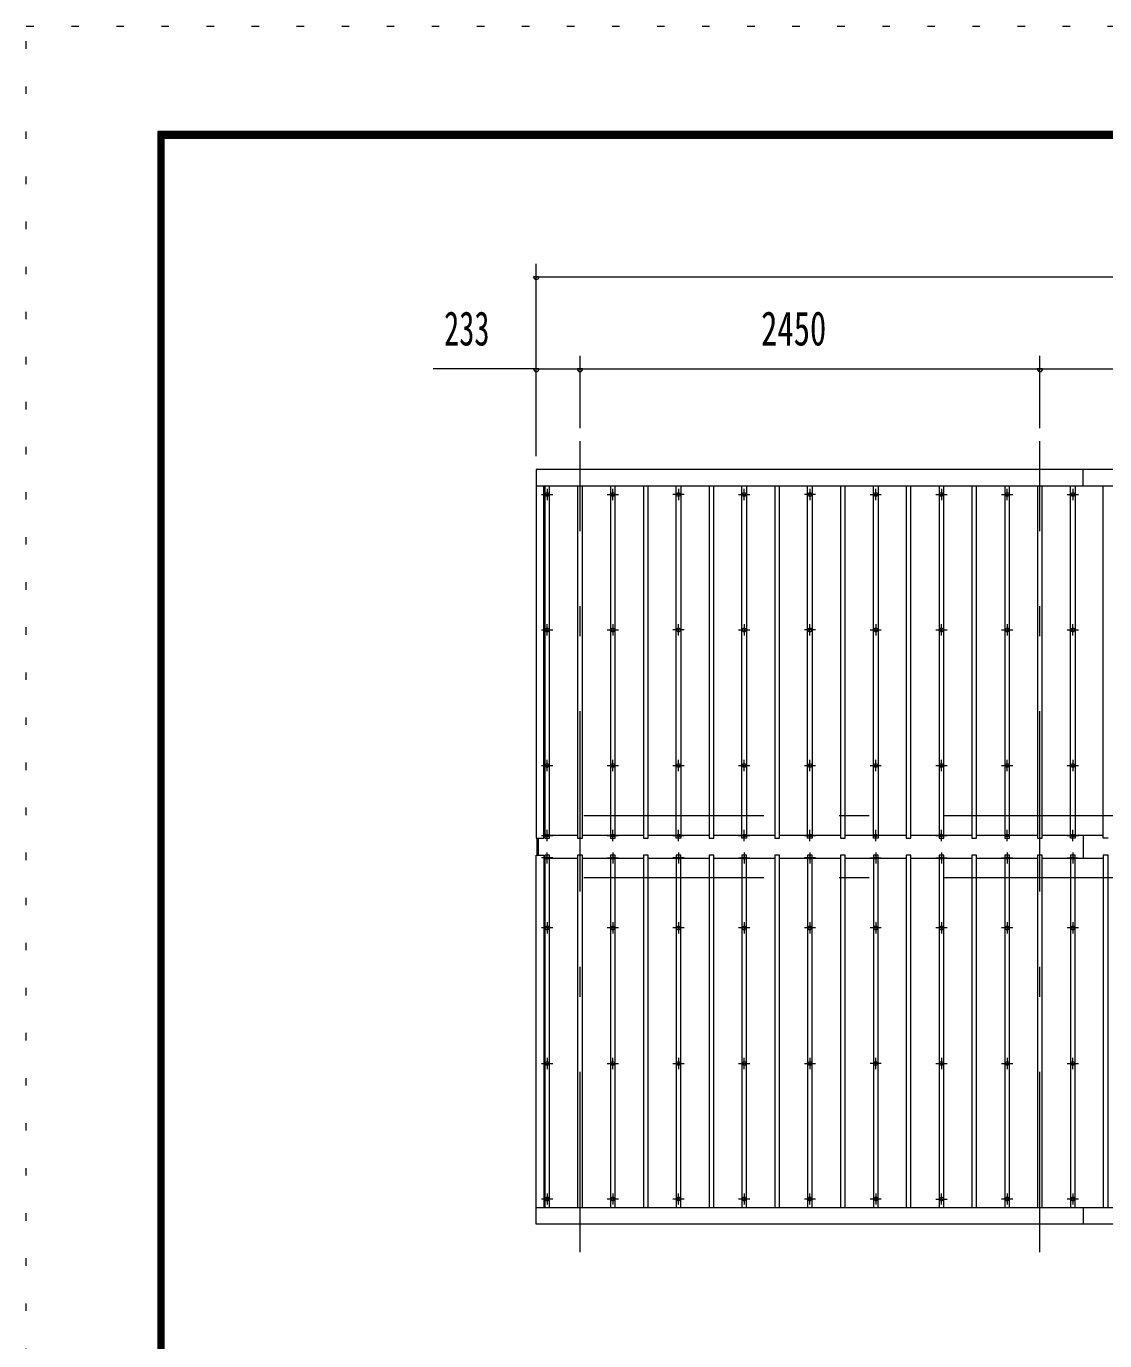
# Model space of a CAD drawing. Units: millimetres, scale not verified, with parts at other scales. Extents: x -34087 to 34090, y -14699 to 14701.
# Drawn here: x -7490 to -1746, y 7702 to 14701 of the extents above; entities that cross this region are included whole.
import ezdxf
from ezdxf.enums import TextEntityAlignment as Align

# ---------------------------------------------------------------- set-up
doc = ezdxf.new("R2010")
doc.units = ezdxf.units.MM
doc.header["$LTSCALE"] = 80
doc.linetypes.add('USER3', pattern=[24, 12, -5, 2, -5])
doc.linetypes.add('USER4', pattern=[3, 0.5, -2.5])
for name, color, linetype, lineweight in [('0-2_1-07BOLD', 7, 'Continuous', 18), ('0-3_1-27CENTER', 3, 'USER3', 18), ('0-4_1-47THIN', 4, 'Continuous', 18), ('0-5_1-57DIM', 3, 'Continuous', 18), ('0-C_F-F1PAPER', 5, 'Continuous', 18), ('0-D_F-E_J_ADD', 5, 'USER4', 18)]:
    doc.layers.add(name, color=color, linetype=linetype, lineweight=lineweight)
doc.styles.add('ＭＳ ゴシック', font='')
doc.styles.get('ＭＳ ゴシック').set_extended_font_data('MS Gothic')

msp = doc.modelspace()

# ---------------------------------------------------------------- linework, layer by layer
at = {"layer": '0-2_1-07BOLD'}
for p, q in [((-1860.95, 12253.91), (-1860.95, 12341.35)), ((-4773.95, 12253.91), (5892.05, 12253.91)), ((-4768.95, 10286.86), (-4768.95, 10377.83)), ((-4763.95, 10377.83), (-4763.95, 10286.86)), ((-1860.95, 10392.83), (-1860.95, 10271.86)), ((-4773.95, 8410.79), (5892.05, 8410.79)), ((-1860.95, 8410.79), (-1860.95, 8323.35))]:
    msp.add_line(p, q, dxfattribs=at)
for points in [[(5852.05, 12253.91), (5852.05, 10377.83), (5892.05, 10377.83), (5892.05, 12341.35), (-4773.95, 12341.35), (-4773.95, 10377.83)], [(-4773.95, 10377.83), (-4733.95, 10377.83), (-4733.95, 12253.91)], [(-4773.95, 8323.35), (-4773.95, 10286.86), (-4733.95, 10286.86), (-4733.95, 8410.79)], [(5852.05, 8410.79), (5852.05, 10286.86), (5892.05, 10286.86), (5892.05, 8323.35), (-4773.95, 8323.35)]]:
    msp.add_lwpolyline(points, dxfattribs=at)
for centre in [(-4715.95, 12208.17), (-4365.95, 12208.17), (-4015.95, 12208.17), (-3665.95, 12208.17), (-3315.95, 12208.17), (-2965.95, 12208.17), (-2615.95, 12208.17), (-2265.95, 12208.17), (-1915.95, 12208.17), (-4715.95, 11486.51), (-4365.95, 11486.51), (-4015.95, 11486.51), (-3665.95, 11486.51), (-3315.95, 11486.51), (-2965.95, 11486.51), (-2615.95, 11486.51), (-2265.95, 11486.51), (-1915.95, 11486.51), (-4715.95, 10764.85), (-4365.95, 10764.85), (-4015.95, 10764.85), (-3665.95, 10764.85), (-3315.95, 10764.85), (-2965.95, 10764.85), (-2615.95, 10764.85), (-2265.95, 10764.85), (-1915.95, 10764.85), (-4715.95, 9899.85), (-4365.95, 9899.85), (-4015.95, 9899.85), (-3665.95, 9899.85), (-3315.95, 9899.85), (-2965.95, 9899.85), (-2615.95, 9899.85), (-2265.95, 9899.85), (-1915.95, 9899.85), (-4715.95, 9178.19), (-4365.95, 9178.19), (-4015.95, 9178.19), (-3665.95, 9178.19), (-3315.95, 9178.19), (-2965.95, 9178.19), (-2615.95, 9178.19), (-2265.95, 9178.19), (-1915.95, 9178.19), (-4715.95, 8456.52), (-4365.95, 8456.52), (-4015.95, 8456.52), (-3665.95, 8456.52), (-3315.95, 8456.52), (-2965.95, 8456.52), (-2615.95, 8456.52), (-2265.95, 8456.52), (-1915.95, 8456.52)]:
    msp.add_circle(centre, 10, dxfattribs=at)
for centre, start, end in [((-4715.95, 10381.8), 46.3961, 133.6039), ((-4715.95, 10402.8), 226.39838, 313.60162), ((-4365.95, 10381.8), 46.3961, 133.6039), ((-4365.95, 10402.8), 226.39838, 313.60162), ((-4015.95, 10381.8), 46.3961, 133.6039), ((-4015.95, 10402.8), 226.39838, 313.60162), ((-3665.95, 10381.8), 46.3961, 133.6039), ((-3665.95, 10402.8), 226.39838, 313.60162), ((-3315.95, 10381.8), 46.3961, 133.6039), ((-3315.95, 10402.8), 226.39838, 313.60162), ((-2965.95, 10381.8), 46.3961, 133.6039), ((-2965.95, 10402.8), 226.39838, 313.60162), ((-2615.95, 10381.8), 46.3961, 133.6039), ((-2615.95, 10402.8), 226.39838, 313.60162), ((-2265.95, 10381.8), 46.3961, 133.6039), ((-2265.95, 10402.8), 226.39838, 313.60162), ((-1915.95, 10381.8), 46.3961, 133.6039), ((-1915.95, 10402.8), 226.39838, 313.60162), ((-4715.95, 10261.9), 46.39838, 133.60162), ((-4715.95, 10282.9), 226.3961, 313.6039), ((-4365.95, 10261.9), 46.39838, 133.60162), ((-4365.95, 10282.9), 226.3961, 313.6039), ((-4015.95, 10261.9), 46.39838, 133.60162), ((-4015.95, 10282.9), 226.3961, 313.6039), ((-3665.95, 10261.9), 46.39838, 133.60162), ((-3665.95, 10282.9), 226.3961, 313.6039), ((-3315.95, 10261.9), 46.39838, 133.60162), ((-3315.95, 10282.9), 226.3961, 313.6039), ((-2965.95, 10261.9), 46.39838, 133.60162), ((-2965.95, 10282.9), 226.3961, 313.6039), ((-2615.95, 10261.9), 46.39838, 133.60162), ((-2615.95, 10282.9), 226.3961, 313.6039), ((-2265.95, 10261.9), 46.39838, 133.60162), ((-2265.95, 10282.9), 226.3961, 313.6039), ((-1915.95, 10261.9), 46.39838, 133.60162), ((-1915.95, 10282.9), 226.3961, 313.6039)]:
    msp.add_arc(centre, 14.5, start, end, dxfattribs=at)
at = {"layer": '0-3_1-27CENTER'}
for p, q in [((-4540.95, 8173.34), (-4540.95, 12491.35)), ((-2090.95, 8173.34), (-2090.95, 12491.35)), ((-4745.95, 12208.17), (-4685.95, 12208.17)), ((-4715.95, 12238.17), (-4715.95, 12178.17)), ((-4395.95, 12208.17), (-4335.95, 12208.17)), ((-4365.95, 12178.17), (-4365.95, 12238.17)), ((-3985.95, 12208.17), (-4045.95, 12208.17)), ((-4015.95, 12238.17), (-4015.95, 12178.17)), ((-3695.95, 12208.17), (-3635.95, 12208.17)), ((-3665.95, 12178.17), (-3665.95, 12238.17)), ((-3285.95, 12208.17), (-3345.95, 12208.17)), ((-3315.95, 12238.17), (-3315.95, 12178.17)), ((-2995.95, 12208.17), (-2935.95, 12208.17)), ((-2965.95, 12178.17), (-2965.95, 12238.17)), ((-2645.95, 12208.17), (-2585.95, 12208.17)), ((-2615.95, 12238.17), (-2615.95, 12178.17)), ((-2295.95, 12208.17), (-2235.95, 12208.17)), ((-2265.95, 12178.17), (-2265.95, 12238.17)), ((-1945.95, 12208.17), (-1885.95, 12208.17)), ((-1915.95, 12238.17), (-1915.95, 12178.17)), ((-4745.95, 11486.51), (-4685.95, 11486.51)), ((-4715.95, 11456.51), (-4715.95, 11516.51)), ((-4395.95, 11486.51), (-4335.95, 11486.51)), ((-4365.95, 11516.51), (-4365.95, 11456.51)), ((-3985.95, 11486.51), (-4045.95, 11486.51)), ((-4015.95, 11456.51), (-4015.95, 11516.51)), ((-3695.95, 11486.51), (-3635.95, 11486.51)), ((-3665.95, 11516.51), (-3665.95, 11456.51)), ((-3285.95, 11486.51), (-3345.95, 11486.51)), ((-3315.95, 11456.51), (-3315.95, 11516.51)), ((-2995.95, 11486.51), (-2935.95, 11486.51)), ((-2965.95, 11516.51), (-2965.95, 11456.51)), ((-2645.95, 11486.51), (-2585.95, 11486.51)), ((-2615.95, 11456.51), (-2615.95, 11516.51)), ((-2295.95, 11486.51), (-2235.95, 11486.51)), ((-2265.95, 11516.51), (-2265.95, 11456.51)), ((-1945.95, 11486.51), (-1885.95, 11486.51)), ((-1915.95, 11456.51), (-1915.95, 11516.51)), ((-4715.95, 10734.85), (-4715.95, 10794.85)), ((-4365.95, 10734.85), (-4365.95, 10794.85)), ((-4015.95, 10734.85), (-4015.95, 10794.85)), ((-3665.95, 10734.85), (-3665.95, 10794.85)), ((-3315.95, 10734.85), (-3315.95, 10794.85)), ((-2965.95, 10734.85), (-2965.95, 10794.85)), ((-2615.95, 10734.85), (-2615.95, 10794.85)), ((-2265.95, 10734.85), (-2265.95, 10794.85)), ((-1915.95, 10794.85), (-1915.95, 10734.85)), ((-4745.95, 10764.85), (-4685.95, 10764.85)), ((-4395.95, 10764.85), (-4335.95, 10764.85)), ((-4045.95, 10764.85), (-3985.95, 10764.85)), ((-3695.95, 10764.85), (-3635.95, 10764.85)), ((-3345.95, 10764.85), (-3285.95, 10764.85)), ((-2995.95, 10764.85), (-2935.95, 10764.85)), ((-2645.95, 10764.85), (-2585.95, 10764.85)), ((-2295.95, 10764.85), (-2235.95, 10764.85)), ((-1945.95, 10764.85), (-1885.95, 10764.85)), ((6039.05, 10497.35), (-4920.95, 10497.35)), ((-4745.95, 10392.3), (-4685.95, 10392.3)), ((-4715.95, 10362.3), (-4715.95, 10422.3)), ((-4395.95, 10392.3), (-4335.95, 10392.3)), ((-4365.95, 10362.3), (-4365.95, 10422.3)), ((-4045.95, 10392.3), (-3985.95, 10392.3)), ((-4015.95, 10362.3), (-4015.95, 10422.3)), ((-3695.95, 10392.3), (-3635.95, 10392.3)), ((-3665.95, 10362.3), (-3665.95, 10422.3)), ((-3345.95, 10392.3), (-3285.95, 10392.3)), ((-3315.95, 10362.3), (-3315.95, 10422.3)), ((-2935.95, 10392.3), (-2995.95, 10392.3)), ((-2965.95, 10362.3), (-2965.95, 10422.3)), ((-2645.95, 10392.3), (-2585.95, 10392.3)), ((-2615.95, 10362.3), (-2615.95, 10422.3)), ((-2235.95, 10392.3), (-2295.95, 10392.3)), ((-2265.95, 10362.3), (-2265.95, 10422.3)), ((-1945.95, 10392.3), (-1885.95, 10392.3)), ((-1915.95, 10362.3), (-1915.95, 10422.3)), ((-4715.95, 10242.4), (-4715.95, 10302.39)), ((-4365.95, 10302.39), (-4365.95, 10242.4)), ((-4015.95, 10302.39), (-4015.95, 10242.4)), ((-3665.95, 10302.39), (-3665.95, 10242.4)), ((-3315.95, 10302.39), (-3315.95, 10242.4)), ((-2965.95, 10302.39), (-2965.95, 10242.4)), ((-2615.95, 10302.39), (-2615.95, 10242.4)), ((-2265.95, 10302.39), (-2265.95, 10242.4)), ((-1915.95, 10302.39), (-1915.95, 10242.4)), ((-4685.95, 10272.39), (-4745.95, 10272.39)), ((-4395.95, 10272.39), (-4335.95, 10272.39)), ((-3985.95, 10272.39), (-4045.95, 10272.39)), ((-3695.95, 10272.39), (-3635.95, 10272.39)), ((-3285.95, 10272.39), (-3345.95, 10272.39)), ((-2995.95, 10272.39), (-2935.95, 10272.39)), ((-2645.95, 10272.39), (-2585.95, 10272.39)), ((-2295.95, 10272.39), (-2235.95, 10272.39)), ((-1945.95, 10272.39), (-1885.95, 10272.39)), ((6039.05, 10167.35), (-4920.95, 10167.35)), ((-4685.95, 9899.85), (-4745.95, 9899.85)), ((-4715.95, 9929.84), (-4715.95, 9869.85)), ((-4335.95, 9899.85), (-4395.95, 9899.85)), ((-4365.95, 9929.84), (-4365.95, 9869.85)), ((-3985.95, 9899.85), (-4045.95, 9899.85)), ((-4015.95, 9929.84), (-4015.95, 9869.85)), ((-3635.95, 9899.85), (-3695.95, 9899.85)), ((-3665.95, 9929.84), (-3665.95, 9869.85)), ((-3285.95, 9899.85), (-3345.95, 9899.85)), ((-3315.95, 9929.84), (-3315.95, 9869.85)), ((-2935.95, 9899.85), (-2995.95, 9899.85)), ((-2965.95, 9929.84), (-2965.95, 9869.85)), ((-2585.95, 9899.85), (-2645.95, 9899.85)), ((-2615.95, 9929.84), (-2615.95, 9869.85)), ((-2235.95, 9899.85), (-2295.95, 9899.85)), ((-2265.95, 9929.84), (-2265.95, 9869.85)), ((-1885.95, 9899.85), (-1945.95, 9899.85)), ((-1915.95, 9929.84), (-1915.95, 9869.85)), ((-4745.95, 9178.19), (-4685.95, 9178.19)), ((-4715.95, 9208.19), (-4715.95, 9148.18)), ((-4395.95, 9178.19), (-4335.95, 9178.19)), ((-4365.95, 9148.18), (-4365.95, 9208.19)), ((-4045.95, 9178.19), (-3985.95, 9178.19)), ((-4015.95, 9208.19), (-4015.95, 9148.18)), ((-3695.95, 9178.19), (-3635.95, 9178.19)), ((-3665.95, 9148.18), (-3665.95, 9208.19)), ((-3345.95, 9178.19), (-3285.95, 9178.19)), ((-3315.95, 9208.19), (-3315.95, 9148.18)), ((-2935.95, 9178.19), (-2995.95, 9178.19)), ((-2965.95, 9148.18), (-2965.95, 9208.19)), ((-2645.95, 9178.19), (-2585.95, 9178.19)), ((-2615.95, 9208.19), (-2615.95, 9148.18)), ((-2295.95, 9178.19), (-2235.95, 9178.19)), ((-2265.95, 9208.19), (-2265.95, 9148.18)), ((-1945.95, 9178.19), (-1885.95, 9178.19)), ((-1915.95, 9148.18), (-1915.95, 9208.19)), ((-4715.95, 8486.52), (-4715.95, 8426.52)), ((-4365.95, 8486.52), (-4365.95, 8426.52)), ((-4015.95, 8426.52), (-4015.95, 8486.52)), ((-3665.95, 8486.52), (-3665.95, 8426.52)), ((-3315.95, 8426.52), (-3315.95, 8486.52)), ((-2965.95, 8486.52), (-2965.95, 8426.52)), ((-2615.95, 8426.52), (-2615.95, 8486.52)), ((-2265.95, 8486.52), (-2265.95, 8426.52)), ((-1915.95, 8486.52), (-1915.95, 8426.52)), ((-4685.95, 8456.52), (-4745.95, 8456.52)), ((-4335.95, 8456.52), (-4395.95, 8456.52)), ((-3985.95, 8456.52), (-4045.95, 8456.52)), ((-3635.95, 8456.52), (-3695.95, 8456.52)), ((-3285.95, 8456.52), (-3345.95, 8456.52)), ((-2935.95, 8456.52), (-2995.95, 8456.52)), ((-2645.95, 8456.52), (-2585.95, 8456.52)), ((-2235.95, 8456.52), (-2295.95, 8456.52)), ((-1885.95, 8456.52), (-1945.95, 8456.52))]:
    msp.add_line(p, q, dxfattribs=at)
at = {"layer": '0-4_1-47THIN'}
for p, q in [((-4703.45, 10377.83), (-4703.45, 12253.91)), ((-4528.45, 10377.83), (-4528.45, 12253.91)), ((-4353.45, 10377.83), (-4353.45, 12253.91)), ((-4178.45, 10377.83), (-4178.45, 12253.91)), ((-4003.45, 12253.91), (-4003.45, 10377.83)), ((-3828.45, 10377.83), (-3828.45, 12253.91)), ((-3653.45, 12253.91), (-3653.45, 10377.83)), ((-3478.45, 10377.83), (-3478.45, 12253.91)), ((-3303.45, 12253.91), (-3303.45, 10377.83)), ((-3128.45, 10377.83), (-3128.45, 12253.91)), ((-2953.45, 12253.91), (-2953.45, 10377.83)), ((-2778.45, 10377.83), (-2778.45, 12253.91)), ((-2603.45, 10377.83), (-2603.45, 12253.91)), ((-2428.45, 10377.83), (-2428.45, 12253.91)), ((-2253.45, 10377.83), (-2253.45, 12253.91)), ((-2078.45, 10377.83), (-2078.45, 12253.91)), ((-1903.45, 12253.91), (-1903.45, 10377.83)), ((-4728.45, 10392.83), (-4733.95, 10392.83)), ((-4553.45, 10392.83), (-4703.45, 10392.83)), ((-4378.45, 10392.83), (-4528.45, 10392.83)), ((-4203.45, 10392.83), (-4353.45, 10392.83)), ((-4028.45, 10392.83), (-4178.45, 10392.83)), ((-3853.45, 10392.83), (-4003.45, 10392.83)), ((-3678.45, 10392.83), (-3828.45, 10392.83)), ((-3503.45, 10392.83), (-3653.45, 10392.83)), ((-3328.45, 10392.83), (-3478.45, 10392.83)), ((-3153.45, 10392.83), (-3303.45, 10392.83)), ((-2978.45, 10392.83), (-3128.45, 10392.83)), ((-2803.45, 10392.83), (-2953.45, 10392.83)), ((-2628.45, 10392.83), (-2778.45, 10392.83)), ((-2453.45, 10392.83), (-2603.45, 10392.83)), ((-2278.45, 10392.83), (-2428.45, 10392.83)), ((-2103.45, 10392.83), (-2253.45, 10392.83)), ((-1928.45, 10392.83), (-2078.45, 10392.83)), ((-1753.45, 10392.83), (-1903.45, 10392.83)), ((-4728.45, 10271.86), (-4733.95, 10271.86)), ((-4703.45, 10271.86), (-4553.45, 10271.86)), ((-4528.45, 10271.86), (-4378.45, 10271.86)), ((-4353.45, 10271.86), (-4203.45, 10271.86)), ((-4178.45, 10271.86), (-4028.45, 10271.86)), ((-4003.45, 10271.86), (-3853.45, 10271.86)), ((-3828.45, 10271.86), (-3678.45, 10271.86)), ((-3653.45, 10271.86), (-3503.45, 10271.86)), ((-3478.45, 10271.86), (-3328.45, 10271.86)), ((-3303.45, 10271.86), (-3153.45, 10271.86)), ((-3128.45, 10271.86), (-2978.45, 10271.86)), ((-2953.45, 10271.86), (-2803.45, 10271.86)), ((-2778.45, 10271.86), (-2628.45, 10271.86)), ((-2603.45, 10271.86), (-2453.45, 10271.86)), ((-2428.45, 10271.86), (-2278.45, 10271.86)), ((-2253.45, 10271.86), (-2103.45, 10271.86)), ((-2078.45, 10271.86), (-1928.45, 10271.86)), ((-1903.45, 10271.86), (-1753.45, 10271.86))]:
    msp.add_line(p, q, dxfattribs=at)
for points in [[(-4728.45, 12253.91), (-4728.45, 10377.83), (-4703.45, 10377.83)], [(-4553.45, 12253.91), (-4553.45, 10377.83), (-4528.45, 10377.83)], [(-4378.45, 12253.91), (-4378.45, 10377.83), (-4353.45, 10377.83)], [(-4203.45, 12253.91), (-4203.45, 10377.83), (-4178.45, 10377.83)], [(-4003.45, 10377.83), (-4028.45, 10377.83), (-4028.45, 12253.91)], [(-3853.45, 12253.91), (-3853.45, 10377.83), (-3828.45, 10377.83)], [(-3653.45, 10377.83), (-3678.45, 10377.83), (-3678.45, 12253.91)], [(-3503.45, 12253.91), (-3503.45, 10377.83), (-3478.45, 10377.83)], [(-3303.45, 10377.83), (-3328.45, 10377.83), (-3328.45, 12253.91)], [(-3153.45, 12253.91), (-3153.45, 10377.83), (-3128.45, 10377.83)], [(-2953.45, 10377.83), (-2978.45, 10377.83), (-2978.45, 12253.91)], [(-2803.45, 12253.91), (-2803.45, 10377.83), (-2778.45, 10377.83)], [(-2628.45, 12253.91), (-2628.45, 10377.83), (-2603.45, 10377.83)], [(-2453.45, 12253.91), (-2453.45, 10377.83), (-2428.45, 10377.83)], [(-2278.45, 12253.91), (-2278.45, 10377.83), (-2253.45, 10377.83)], [(-2103.45, 12253.91), (-2103.45, 10377.83), (-2078.45, 10377.83)], [(-1903.45, 10377.83), (-1928.45, 10377.83), (-1928.45, 12253.91)], [(-1728.45, 10377.83), (-1753.45, 10377.83), (-1753.45, 12253.91)], [(-4703.45, 8410.79), (-4703.45, 10286.86), (-4728.45, 10286.86), (-4728.45, 8410.79)], [(-4528.45, 8410.79), (-4528.45, 10286.86), (-4553.45, 10286.86), (-4553.45, 8410.79)], [(-4353.45, 8410.79), (-4353.45, 10286.86), (-4378.45, 10286.86), (-4378.45, 8410.79)], [(-4178.45, 8410.79), (-4178.45, 10286.86), (-4203.45, 10286.86), (-4203.45, 8410.79)], [(-4003.45, 8410.79), (-4003.45, 10286.86), (-4028.45, 10286.86), (-4028.45, 8410.79)], [(-3828.45, 8410.79), (-3828.45, 10286.86), (-3853.45, 10286.86), (-3853.45, 8410.79)], [(-3653.45, 8410.79), (-3653.45, 10286.86), (-3678.45, 10286.86), (-3678.45, 8410.79)], [(-3478.45, 8410.79), (-3478.45, 10286.86), (-3503.45, 10286.86), (-3503.45, 8410.79)], [(-3303.45, 8410.79), (-3303.45, 10286.86), (-3328.45, 10286.86), (-3328.45, 8410.79)], [(-3128.45, 8410.79), (-3128.45, 10286.86), (-3153.45, 10286.86), (-3153.45, 8410.79)], [(-2953.45, 8410.79), (-2953.45, 10286.86), (-2978.45, 10286.86), (-2978.45, 8410.79)], [(-2778.45, 8410.79), (-2778.45, 10286.86), (-2803.45, 10286.86), (-2803.45, 8410.79)], [(-2603.45, 8410.79), (-2603.45, 10286.86), (-2628.45, 10286.86), (-2628.45, 8410.79)], [(-2428.45, 8410.79), (-2428.45, 10286.86), (-2453.45, 10286.86), (-2453.45, 8410.79)], [(-2253.45, 8410.79), (-2253.45, 10286.86), (-2278.45, 10286.86), (-2278.45, 8410.79)], [(-2078.45, 8410.79), (-2078.45, 10286.86), (-2103.45, 10286.86), (-2103.45, 8410.79)], [(-1903.45, 8410.79), (-1903.45, 10286.86), (-1928.45, 10286.86), (-1928.45, 8410.79)], [(-1728.45, 8410.79), (-1728.45, 10286.86), (-1753.45, 10286.86), (-1753.45, 8410.79)]]:
    msp.add_lwpolyline(points, dxfattribs=at)
at = {"layer": '0-5_1-57DIM'}
for p, q in [((-4773.95, 12411.35), (-4773.95, 13436.35)), ((-4759.95, 13366.35), (-4787.95, 13366.35)), ((-4773.95, 13366.35), (5892.05, 13366.35)), ((-4540.95, 12561.35), (-4540.95, 12946.34)), ((-2090.95, 12561.35), (-2090.95, 12946.34)), ((-4773.95, 12876.34), (-5323.45, 12876.34)), ((-4759.95, 12876.34), (-4787.95, 12876.34)), ((-4773.95, 12876.34), (-4540.95, 12876.34)), ((-4526.95, 12876.34), (-4554.95, 12876.34)), ((-4540.95, 12876.34), (-2090.95, 12876.34)), ((-2076.95, 12876.34), (-2104.95, 12876.34)), ((-2090.95, 12876.34), (709.05, 12876.34))]:
    msp.add_line(p, q, dxfattribs=at)
for centre in [(-4773.95, 13366.35), (-4773.95, 12876.34), (-4540.95, 12876.34), (-2090.95, 12876.34)]:
    msp.add_arc(centre, 14, 180, 0, dxfattribs=at)
at = {"layer": '0-C_F-F1PAPER'}
for points in [[(33389.59, -13999.19), (33389.59, 14140.81), (-6790.4, 14140.81), (-6790.4, -13999.19)], [(33386.09, -13995.69), (33386.09, 14137.3), (-6786.9, 14137.3), (-6786.9, -13995.69)], [(33382.59, -13992.19), (-6783.4, -13992.19), (-6783.4, 14133.8), (33382.59, 14133.8)], [(33379.09, -13988.69), (33379.09, 14130.31), (-6779.9, 14130.31), (-6779.9, -13988.69)], [(33375.59, -13985.19), (-6776.4, -13985.19), (-6776.4, 14126.8), (33375.59, 14126.8)], [(33372.09, -13981.69), (33372.09, 14123.3), (-6772.9, 14123.3), (-6772.9, -13981.69)], [(33368.59, -13978.19), (-6769.4, -13978.19), (-6769.4, 14119.8), (33368.59, 14119.8)], [(33365.1, -13974.69), (33365.1, 14116.31), (-6765.9, 14116.31), (-6765.9, -13974.69)], [(33361.59, -13971.19), (33361.59, 14112.81), (-6762.4, 14112.81), (-6762.4, -13971.19)], [(33358.09, -13967.69), (33358.09, 14109.3), (-6758.9, 14109.3), (-6758.9, -13967.69)], [(33354.59, -13964.19), (-6755.4, -13964.19), (-6755.4, 14105.8), (33354.59, 14105.8)]]:
    msp.add_lwpolyline(points, close=True, dxfattribs=at)
at = {"layer": '0-D_F-E_J_ADD'}
msp.add_lwpolyline([(34089.6, -14699.19), (-7490.4, -14699.19), (-7490.4, 14700.81), (34089.6, 14700.81)], close=True, dxfattribs=at)

# ---------------------------------------------------------------- texts
at = {"layer": '0-5_1-57DIM', "color": 7, "style": 'ＭＳ ゴシック'}
for s, width, p in [('233', 0.65, (-5264.9, 12946.34)), ('2450', 0.7, (-3576.36, 12946.34))]:
    msp.add_text(s, height=182.3, dxfattribs=dict(at, width=width)).set_placement(p, align=Align.BOTTOM_LEFT)

doc.saveas('drawing.dxf')
